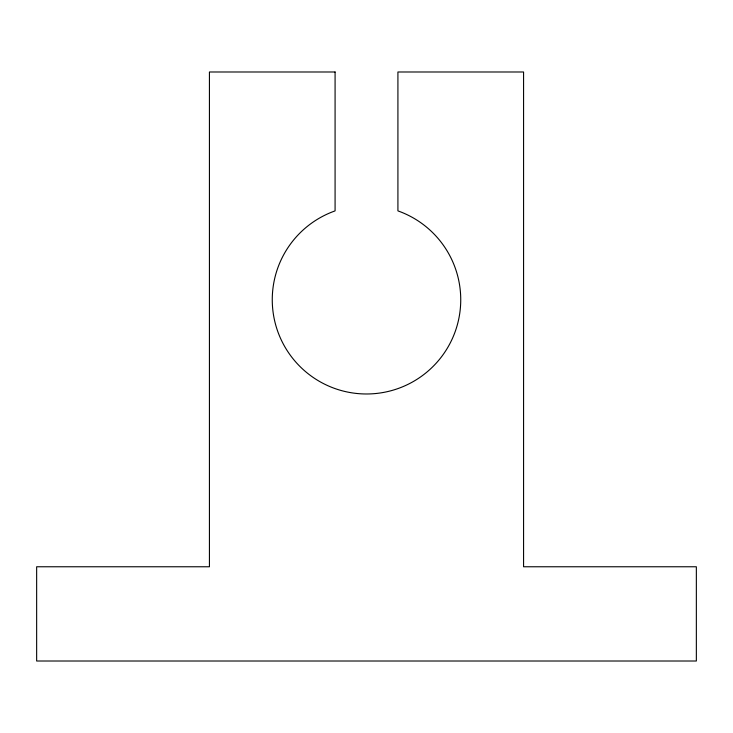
<?xml version="1.0" encoding="UTF-8"?>
<svg xmlns="http://www.w3.org/2000/svg" width="733" height="733" viewBox="0 0 733 733"><rect width="100%" height="100%" fill="white"/><g stroke="black" fill="none" stroke-linecap="round" stroke-linejoin="round"><path stroke-width="1.1" d="M335.082 71.99L209.427 71.99L209.427 566.765L36.65 566.765L36.65 661.01L696.35 661.01L696.35 566.765L523.573 566.765L523.573 71.99L397.918 71.99L397.918 210.893A94.245 94.245 0 0 1 442.265 355.789A94.245 94.245 0 0 1 290.735 355.789A94.245 94.245 0 0 1 335.082 210.893L335.082 71.99"/></g></svg>
